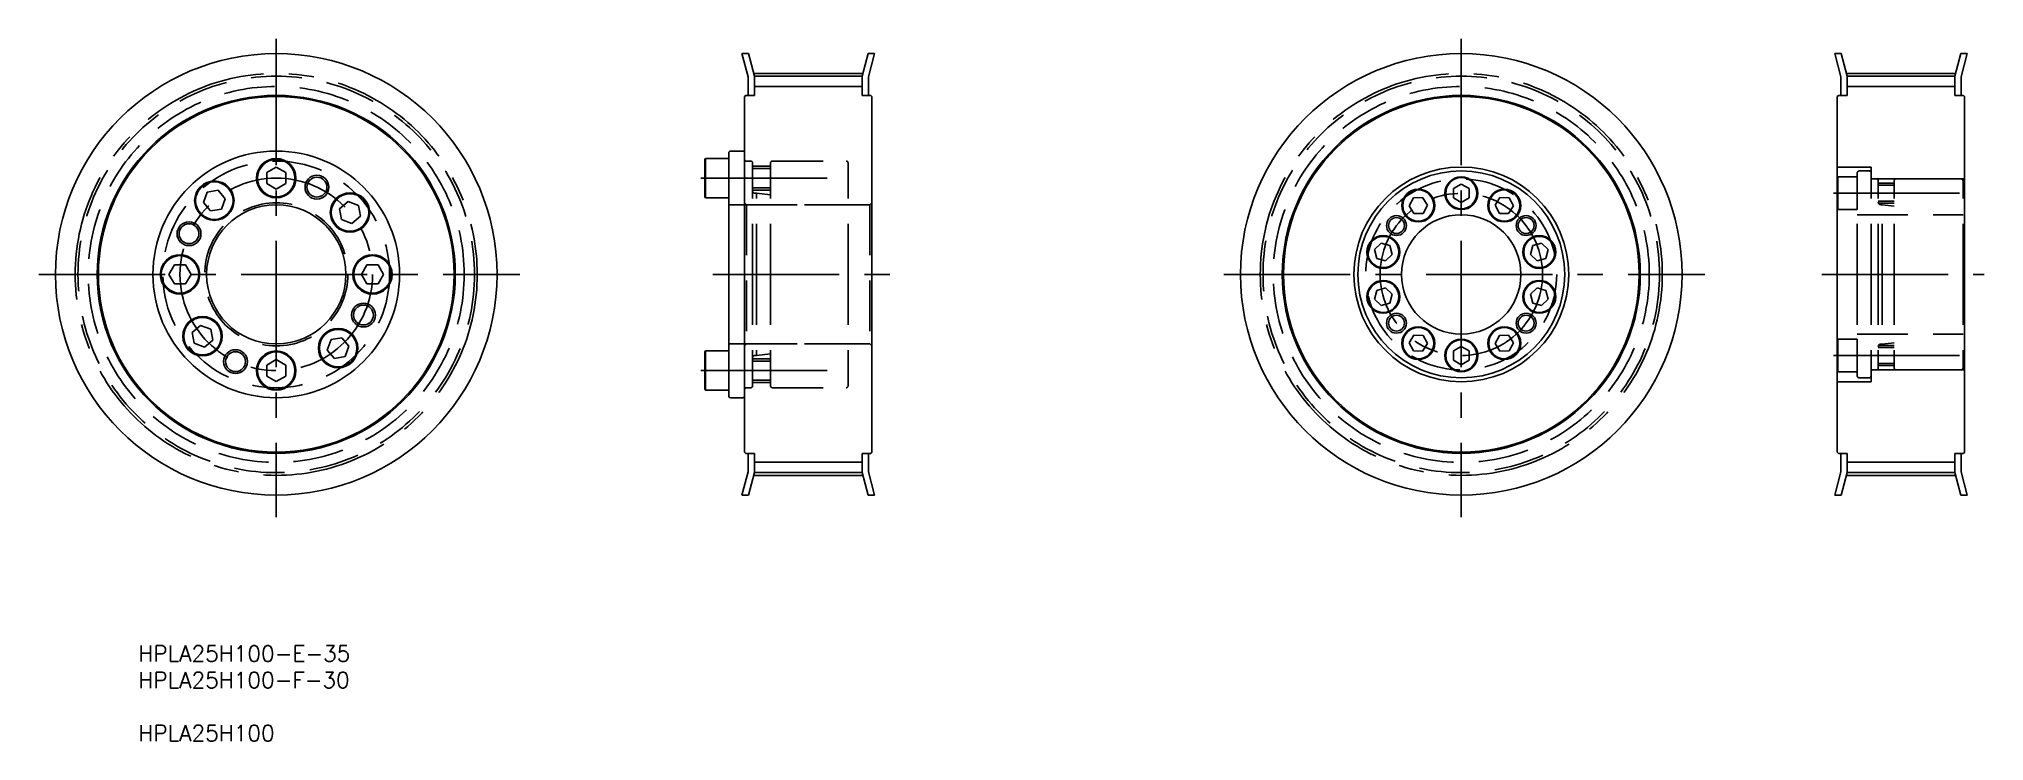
# Model space of a CAD drawing. Extents: x -10 to 479, y -15 to 161.
import ezdxf

# ---------------------------------------------------------------- set-up
doc = ezdxf.new("R2010")
doc.units = 0
doc.linetypes.add('CENTER', pattern=[50.8, 31.75, -6.35, 6.35, -6.35])
doc.linetypes.add('DASHED', pattern=[19.05, 12.7, -6.35])
doc.layers.get('0').update_dxf_attribs({"linetype": 'CONTINUOUS'})
doc.layers.add('CENTER', color=1, linetype='CENTER')
doc.styles.add('MISUMI', font='txt.shx')

# ---------------------------------------------------------------- blocks, each defined once
blk = doc.blocks.new('*U10')
at = {"color": 7, "linetype": 'CONTINUOUS', "style": 'MISUMI'}
for s, p in [('HPLA25H100-E-35', (15.05, 4.8)), ('HPLA25H100-F-30', (15.05, -1.87)), ('HPLA25H100', (15.05, -15.2))]:
    blk.add_text(s, height=4, dxfattribs=at).set_placement(p)

msp = doc.modelspace()

# ---------------------------------------------------------------- linework, layer by layer
at = {"color": 7, "linetype": 'CONTINUOUS'}
for p, q in [((166.81, 157.64), (168.46, 157.64)), ((168.38, 151.78), (166.81, 157.64)), ((169.98, 151.99), (168.46, 157.64)), ((196.98, 151.99), (198.5, 157.64)), ((200.15, 157.64), (198.5, 157.64)), ((198.58, 151.78), (200.15, 157.64)), ((441.49, 157.64), (443.14, 157.64)), ((443.06, 151.78), (441.49, 157.64)), ((444.66, 151.99), (443.14, 157.64)), ((471.66, 151.99), (473.17, 157.64)), ((474.83, 157.64), (473.17, 157.64)), ((473.26, 151.78), (474.83, 157.64)), ((168.38, 147.14), (168.38, 151.78)), ((169.98, 151.99), (196.98, 151.99)), ((169.98, 147.14), (169.98, 151.99)), ((196.98, 147.14), (196.98, 151.99)), ((198.58, 147.14), (198.58, 151.78)), ((443.06, 147.14), (443.06, 151.78)), ((444.66, 151.99), (471.66, 151.99)), ((444.66, 147.14), (444.66, 151.99)), ((471.66, 147.14), (471.66, 151.99)), ((473.26, 147.14), (473.26, 151.78)), ((167.48, 146.84), (167.78, 147.14)), ((167.48, 57.44), (167.48, 146.84)), ((167.78, 147.14), (169.98, 147.14)), ((196.98, 147.14), (199.18, 147.14)), ((199.18, 147.14), (199.48, 146.84)), ((199.48, 57.44), (199.48, 146.84)), ((442.16, 146.84), (442.46, 147.14)), ((442.16, 57.44), (442.16, 146.84)), ((442.46, 147.14), (444.66, 147.14)), ((471.66, 147.14), (473.86, 147.14)), ((473.86, 147.14), (474.16, 146.84)), ((474.16, 57.44), (474.16, 146.84)), ((163.48, 102.14), (163.48, 132.64)), ((163.98, 133.14), (166.98, 133.14)), ((167.48, 102.14), (167.48, 132.64)), ((49.73, 129.12), (47.33, 127.73)), ((47.33, 127.73), (47.33, 124.96)), ((52.13, 127.73), (49.73, 129.12)), ((50.93, 128.42), (50.93, 128.42)), ((51.53, 128.08), (51.53, 128.08)), ((52.13, 124.96), (52.13, 127.73)), ((157.48, 131.05), (157.62, 131.29)), ((157.48, 121.64), (157.48, 131.05)), ((157.62, 131.29), (163.48, 131.29)), ((157.62, 121.39), (157.62, 131.29)), ((163.48, 121.39), (163.48, 131.29)), ((163.48, 123.34), (163.48, 129.34)), ((32.39, 122.81), (31.44, 120.2)), ((35.12, 123.29), (32.39, 122.81)), ((36.9, 121.16), (35.12, 123.29)), ((47.33, 124.96), (49.73, 123.57)), ((49.73, 123.57), (52.13, 124.96)), ((347.63, 124.85), (345.63, 123.7)), ((345.63, 123.7), (345.63, 121.39)), ((349.63, 123.7), (347.63, 124.85)), ((349.63, 121.39), (349.63, 123.7)), ((31.44, 120.2), (33.22, 118.08)), ((33.22, 118.08), (35.95, 118.56)), ((35.95, 118.56), (36.9, 121.16)), ((67.79, 120.43), (65.66, 118.65)), ((65.66, 118.65), (66.14, 115.92)), ((70.39, 119.48), (67.79, 120.43)), ((70.87, 116.75), (70.39, 119.48)), ((157.48, 121.64), (157.62, 121.39)), ((157.62, 121.39), (163.48, 121.39)), ((335.6, 121.4), (334.51, 119.36)), ((334.51, 119.36), (335.74, 117.41)), ((337.9, 121.48), (335.6, 121.4)), ((335.74, 117.41), (338.04, 117.49)), ((339.13, 119.53), (337.9, 121.48)), ((338.04, 117.49), (339.13, 119.53)), ((345.63, 121.39), (347.63, 120.24)), ((347.63, 120.24), (349.63, 121.39)), ((356.13, 119.53), (357.36, 121.48)), ((357.22, 117.49), (356.13, 119.53)), ((359.53, 117.41), (357.22, 117.49)), ((357.36, 121.48), (359.67, 121.4)), ((360.75, 119.36), (359.53, 117.41)), ((359.67, 121.4), (360.75, 119.36)), ((66.14, 115.92), (68.75, 114.97)), ((68.75, 114.97), (70.87, 116.75)), ((327.46, 110.01), (325.8, 108.4)), ((325.8, 108.4), (326.36, 106.16)), ((329.68, 109.37), (327.46, 110.01)), ((330.24, 107.13), (329.68, 109.37)), ((365.02, 107.13), (365.58, 109.37)), ((365.58, 109.37), (367.8, 110.01)), ((367.8, 110.01), (369.46, 108.4)), ((369.46, 108.4), (368.9, 106.16)), ((24.14, 104.54), (22.76, 102.14)), ((26.91, 104.54), (24.14, 104.54)), ((28.3, 102.14), (26.91, 104.54)), ((72.54, 104.54), (71.16, 102.14)), ((75.31, 104.54), (72.54, 104.54)), ((76.7, 102.14), (75.31, 104.54)), ((326.36, 106.16), (328.58, 105.53)), ((328.58, 105.53), (330.24, 107.13)), ((366.68, 105.53), (365.02, 107.13)), ((368.9, 106.16), (366.68, 105.53)), ((22.76, 102.14), (24.14, 99.74)), ((24.14, 99.74), (26.91, 99.74)), ((26.91, 99.74), (28.3, 102.14)), ((71.16, 102.14), (72.54, 99.74)), ((72.54, 99.74), (75.31, 99.74)), ((75.31, 99.74), (76.7, 102.14)), ((163.48, 102.14), (163.48, 71.64)), ((167.48, 102.14), (167.48, 71.64)), ((325.8, 95.88), (326.36, 98.13)), ((326.36, 98.13), (328.58, 98.76)), ((328.58, 98.76), (330.24, 97.16)), ((366.68, 98.76), (365.02, 97.16)), ((368.9, 98.13), (366.68, 98.76)), ((369.46, 95.88), (368.9, 98.13)), ((327.46, 94.28), (325.8, 95.88)), ((329.68, 94.92), (327.46, 94.28)), ((330.24, 97.16), (329.68, 94.92)), ((365.02, 97.16), (365.58, 94.92)), ((365.58, 94.92), (367.8, 94.28)), ((367.8, 94.28), (369.46, 95.88)), ((30.71, 89.32), (28.59, 87.54)), ((33.31, 88.37), (30.71, 89.32)), ((33.79, 85.64), (33.31, 88.37)), ((28.59, 87.54), (29.07, 84.81)), ((29.07, 84.81), (31.67, 83.86)), ((31.67, 83.86), (33.79, 85.64)), ((63.5, 85.73), (62.55, 83.13)), ((66.23, 86.21), (63.5, 85.73)), ((68.01, 84.09), (66.23, 86.21)), ((67.06, 81.48), (68.01, 84.09)), ((334.51, 84.92), (335.74, 86.88)), ((335.6, 82.89), (334.51, 84.92)), ((335.74, 86.88), (338.04, 86.8)), ((339.13, 84.76), (337.9, 82.81)), ((338.04, 86.8), (339.13, 84.76)), ((345.63, 82.9), (347.63, 84.05)), ((347.63, 84.05), (349.63, 82.9)), ((357.22, 86.8), (356.13, 84.76)), ((356.13, 84.76), (357.36, 82.81)), ((359.53, 86.88), (357.22, 86.8)), ((360.75, 84.92), (359.53, 86.88)), ((359.67, 82.89), (360.75, 84.92)), ((49.73, 80.72), (47.33, 79.33)), ((47.33, 79.33), (47.33, 76.56)), ((52.13, 79.33), (49.73, 80.72)), ((52.13, 76.56), (52.13, 79.33)), ((62.55, 83.13), (64.34, 81)), ((64.34, 81), (67.06, 81.48)), ((157.48, 82.65), (157.62, 82.89)), ((157.48, 82.65), (157.48, 73.24)), ((157.62, 82.89), (163.48, 82.89)), ((157.62, 82.89), (157.62, 72.99)), ((163.48, 82.89), (163.48, 72.99)), ((163.48, 80.94), (163.48, 74.94)), ((337.9, 82.81), (335.6, 82.89)), ((345.63, 80.59), (345.63, 82.9)), ((347.63, 79.44), (345.63, 80.59)), ((349.63, 80.59), (347.63, 79.44)), ((349.63, 82.9), (349.63, 80.59)), ((357.36, 82.81), (359.67, 82.89)), ((47.33, 76.56), (49.73, 75.17)), ((49.73, 75.17), (52.13, 76.56)), ((157.48, 73.24), (157.62, 72.99)), ((157.62, 72.99), (163.48, 72.99)), ((163.98, 71.14), (166.98, 71.14)), ((167.78, 57.14), (167.48, 57.44)), ((167.78, 57.14), (169.98, 57.14)), ((168.38, 57.14), (168.38, 52.51)), ((169.98, 52.3), (169.98, 57.14)), ((196.98, 57.14), (199.18, 57.14)), ((196.98, 52.3), (196.98, 57.14)), ((198.58, 57.14), (198.58, 52.51)), ((199.18, 57.14), (199.48, 57.44)), ((442.46, 57.14), (442.16, 57.44)), ((442.46, 57.14), (444.66, 57.14)), ((443.06, 57.14), (443.06, 52.51)), ((444.66, 52.3), (444.66, 57.14)), ((471.66, 57.14), (473.86, 57.14)), ((471.66, 52.3), (471.66, 57.14)), ((473.26, 57.14), (473.26, 52.51)), ((473.86, 57.14), (474.16, 57.44)), ((168.38, 52.51), (166.81, 46.64)), ((169.98, 52.3), (168.46, 46.64)), ((169.98, 52.3), (196.98, 52.3)), ((196.98, 52.3), (198.5, 46.64)), ((198.58, 52.51), (200.15, 46.64)), ((443.06, 52.51), (441.49, 46.64)), ((444.66, 52.3), (443.14, 46.64)), ((444.66, 52.3), (471.66, 52.3)), ((471.66, 52.3), (473.17, 46.64)), ((473.26, 52.51), (474.83, 46.64)), ((166.81, 46.64), (168.46, 46.64)), ((200.15, 46.64), (198.5, 46.64)), ((441.49, 46.64), (443.14, 46.64)), ((474.83, 46.64), (473.17, 46.64))]:
    msp.add_line(p, q, dxfattribs=at)
at = {"color": 3, "linetype": 'CONTINUOUS'}
for p, q in [((169.98, 149.4), (196.98, 149.4)), ((444.66, 149.4), (471.66, 149.4)), ((169.98, 54.89), (196.98, 54.89)), ((444.66, 54.89), (471.66, 54.89))]:
    msp.add_line(p, q, dxfattribs=at)
at = {"color": 3, "linetype": 'DASHED'}
for p, q in [((167.89, 130.64), (168.98, 130.64)), ((169.48, 102.14), (169.48, 130.14)), ((173.98, 129.34), (169.48, 129.34)), ((173.98, 128.74), (169.48, 128.74)), ((173.98, 102.14), (173.98, 130.14)), ((174.48, 130.64), (192.98, 130.64)), ((193.48, 102.14), (193.48, 130.14)), ((442.16, 129.14), (450.66, 129.14)), ((447.16, 102.14), (447.16, 127.64)), ((447.66, 128.14), (450.16, 128.14)), ((450.66, 126.14), (450.66, 129.14)), ((450.66, 102.14), (450.66, 127.64)), ((173.98, 123.94), (169.48, 123.94)), ((173.98, 123.34), (169.48, 123.34)), ((170.08, 122.53), (170.48, 122.53)), ((170.48, 102.14), (170.48, 122.53)), ((170.48, 122.53), (173.98, 122.14)), ((442.16, 126.47), (442.28, 126.67)), ((442.16, 118.62), (442.16, 126.47)), ((442.28, 118.42), (442.28, 126.67)), ((442.28, 126.67), (447.16, 126.67)), ((447.16, 118.42), (447.16, 126.67)), ((447.16, 120.04), (447.16, 125.04)), ((450.66, 126.14), (474.16, 126.14)), ((451.07, 126.14), (451.96, 126.14)), ((452.46, 102.14), (452.46, 125.64)), ((456.46, 125.04), (452.46, 125.04)), ((456.46, 124.54), (452.46, 124.54)), ((456.46, 102.14), (456.46, 125.64)), ((456.96, 126.14), (473.26, 126.14)), ((473.76, 102.14), (473.76, 125.64)), ((163.48, 119.64), (193.48, 119.64)), ((167.48, 120.14), (167.98, 119.64)), ((167.98, 119.64), (198.98, 119.64)), ((167.98, 119.64), (167.98, 84.64)), ((199.48, 120.14), (198.98, 119.64)), ((198.98, 119.64), (198.98, 84.64)), ((442.16, 118.62), (442.28, 118.42)), ((442.28, 118.42), (447.16, 118.42)), ((456.46, 120.54), (452.46, 120.54)), ((456.46, 120.04), (452.46, 120.04)), ((453.06, 119.67), (453.46, 119.67)), ((453.46, 102.14), (453.46, 119.67)), ((453.46, 119.67), (456.46, 119.33)), ((447.16, 117.14), (473.76, 117.14)), ((447.16, 114.89), (447.16, 114.89)), ((447.16, 108.52), (447.16, 108.52)), ((169.48, 102.14), (169.48, 74.14)), ((170.48, 102.14), (170.48, 81.76)), ((173.98, 102.14), (173.98, 74.14)), ((193.48, 102.14), (193.48, 74.14)), ((447.16, 102.14), (447.16, 76.64)), ((450.66, 102.14), (450.66, 76.64)), ((452.46, 102.14), (452.46, 78.64)), ((453.46, 102.14), (453.46, 84.62)), ((456.46, 102.14), (456.46, 78.64)), ((473.76, 102.14), (473.76, 78.64)), ((163.48, 84.64), (193.48, 84.64)), ((167.48, 84.14), (167.98, 84.64)), ((167.98, 84.64), (198.98, 84.64)), ((199.48, 84.14), (198.98, 84.64)), ((442.16, 85.67), (442.28, 85.87)), ((442.16, 85.67), (442.16, 77.82)), ((442.28, 85.87), (442.28, 77.62)), ((442.28, 85.87), (447.16, 85.87)), ((447.16, 87.14), (473.76, 87.14)), ((447.16, 85.87), (447.16, 77.62)), ((447.16, 84.24), (447.16, 79.24)), ((456.46, 84.24), (452.46, 84.24)), ((456.46, 83.74), (452.46, 83.74)), ((453.06, 84.62), (453.46, 84.62)), ((453.46, 84.62), (456.46, 84.96)), ((173.98, 80.94), (169.48, 80.94)), ((173.98, 80.34), (169.48, 80.34)), ((170.08, 81.76), (170.48, 81.76)), ((170.48, 81.76), (173.98, 82.14)), ((456.46, 79.74), (452.46, 79.74)), ((456.46, 79.24), (452.46, 79.24)), ((167.89, 73.64), (168.98, 73.64)), ((173.98, 75.54), (169.48, 75.54)), ((173.98, 74.94), (169.48, 74.94)), ((174.48, 73.64), (192.98, 73.64)), ((442.16, 77.82), (442.28, 77.62)), ((442.16, 75.14), (450.66, 75.14)), ((442.28, 77.62), (447.16, 77.62)), ((447.66, 76.14), (450.16, 76.14)), ((450.66, 78.14), (450.66, 75.14)), ((450.66, 78.14), (474.16, 78.14)), ((451.07, 78.14), (451.96, 78.14)), ((456.96, 78.14), (473.26, 78.14))]:
    msp.add_line(p, q, dxfattribs=at)
at = {"color": 7, "linetype": 'CONTINUOUS'}
for centre, radius in [((49.73, 102.14), 55.5), ((347.63, 102.14), 55.5), ((49.73, 102.14), 45), ((49.73, 102.14), 44.7), ((347.63, 102.14), 45), ((347.63, 102.14), 44.7), ((49.73, 102.14), 31), ((49.73, 126.34), 4.95), ((49.73, 126.34), 4.71), ((347.63, 102.14), 27), ((347.63, 102.14), 26), ((34.17, 120.68), 4.95), ((34.17, 120.68), 4.71), ((59.96, 124.08), 2.5), ((68.27, 117.7), 4.95), ((68.27, 117.7), 4.71), ((336.82, 119.44), 4.12), ((336.82, 119.44), 3.92), ((347.63, 122.54), 4.12), ((347.63, 122.54), 3.92), ((358.44, 119.44), 4.12), ((358.44, 119.44), 3.92), ((49.73, 102.14), 17.5), ((27.8, 112.37), 2.5), ((331.34, 114.42), 2.5), ((331.34, 114.42), 2), ((347.63, 102.14), 15), ((363.92, 114.42), 2.5), ((363.92, 114.42), 2), ((328.02, 107.77), 4.12), ((328.02, 107.77), 3.92), ((367.24, 107.77), 4.12), ((367.24, 107.77), 3.92), ((25.53, 102.14), 4.95), ((25.53, 102.14), 4.71), ((73.93, 102.14), 4.95), ((73.93, 102.14), 4.71), ((328.02, 96.52), 4.12), ((328.02, 96.52), 3.92), ((367.24, 96.52), 4.12), ((367.24, 96.52), 3.92), ((71.66, 91.92), 2.5), ((31.19, 86.59), 4.95), ((31.19, 86.59), 4.71), ((65.28, 83.61), 4.95), ((65.28, 83.61), 4.71), ((331.34, 89.87), 2.5), ((331.34, 89.87), 2), ((336.82, 84.84), 4.12), ((336.82, 84.84), 3.92), ((358.44, 84.84), 4.12), ((358.44, 84.84), 3.92), ((363.92, 89.87), 2.5), ((363.92, 89.87), 2), ((347.63, 81.74), 4.12), ((347.63, 81.74), 3.92), ((39.5, 80.21), 2.5), ((49.73, 77.94), 4.95), ((49.73, 77.94), 4.71)]:
    msp.add_circle(centre, radius, dxfattribs=at)
at = {"color": 3, "linetype": 'DASHED'}
for centre, radius in [((49.73, 102.14), 49.84), ((347.63, 102.14), 49.84), ((49.73, 102.14), 47.25), ((347.63, 102.14), 47.25), ((49.73, 102.14), 28.5), ((347.63, 102.14), 24), ((49.73, 102.14), 18)]:
    msp.add_circle(centre, radius, dxfattribs=at)
at = {"color": 3}
for centre in [(59.96, 124.08), (27.8, 112.37), (71.66, 91.92), (39.5, 80.21)]:
    msp.add_circle(centre, 3, dxfattribs=at)
at = {"color": 7, "linetype": 'CONTINUOUS'}
for centre, start, end in [((163.98, 132.64), 90, 179.9991), ((166.98, 132.64), 0.0009, 90), ((163.98, 71.64), 180.0009, 270), ((166.98, 71.64), 270, 0)]:
    msp.add_arc(centre, 0.5, start, end, dxfattribs=at)
at = {"color": 3, "linetype": 'DASHED'}
for centre, radius, start, end in [((167.89, 131.05), 0.41, 180, 270), ((168.98, 130.14), 0.5, 0.0009, 90), ((174.48, 130.14), 0.5, 90, 179.9991), ((192.98, 130.14), 0.5, 0.0009, 90), ((447.66, 127.64), 0.5, 90, 180.0009), ((450.16, 127.64), 0.5, 0, 90), ((170.08, 123.13), 0.6, 180, 270), ((451.07, 126.55), 0.41, 180, 270), ((451.96, 125.64), 0.5, 0, 90), ((456.96, 125.64), 0.5, 90, 180), ((473.26, 125.64), 0.5, 0, 90), ((453.06, 120.27), 0.6, 180, 270), ((453.06, 84.02), 0.6, 90, 180), ((170.08, 81.16), 0.6, 90, 180), ((451.96, 78.64), 0.5, 270, 0), ((456.96, 78.64), 0.5, 180, 270), ((473.26, 78.64), 0.5, 270, 0), ((167.89, 73.23), 0.41, 90, 180), ((168.98, 74.14), 0.5, 269.9965, 0), ((174.48, 74.14), 0.5, 180.0009, 270), ((192.98, 74.14), 0.5, 269.9982, 0), ((447.66, 76.64), 0.5, 179.9991, 270), ((450.16, 76.64), 0.5, 270, 0), ((451.07, 77.73), 0.41, 90, 180)]:
    msp.add_arc(centre, radius, start, end, dxfattribs=at)
at = {"layer": 'CENTER', "color": 1, "linetype": 'CENTER'}
for p, q in [((49.73, 161.35), (49.73, 41.1)), ((347.63, 161.35), (347.63, 41.1)), ((169.98, 152.67), (196.98, 152.67)), ((444.66, 152.67), (471.66, 152.67)), ((156.48, 126.34), (194.48, 126.34)), ((441.16, 122.54), (474.76, 122.54)), ((-9.93, 102.14), (110.94, 102.14)), ((159.5, 102.14), (204.48, 102.14)), ((287.97, 102.14), (408.84, 102.14)), ((438.23, 102.14), (479.05, 102.14)), ((441.16, 81.74), (474.76, 81.74)), ((156.48, 77.94), (194.48, 77.94)), ((169.98, 51.61), (196.98, 51.61)), ((444.66, 51.61), (471.66, 51.61))]:
    msp.add_line(p, q, dxfattribs=at)
for centre, radius in [((49.73, 102.14), 50.53), ((347.63, 102.14), 50.53), ((49.73, 102.14), 24.2), ((347.63, 102.14), 20.4)]:
    msp.add_circle(centre, radius, dxfattribs=at)

# ---------------------------------------------------------------- block references
at = {"color": 7, "linetype": 'CONTINUOUS'}
msp.add_blockref('*U10', (0, 0), dxfattribs=at)

doc.saveas('drawing.dxf')
